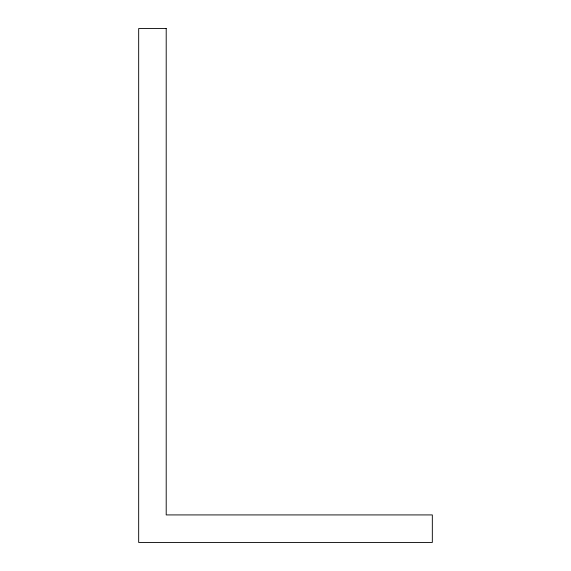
<?xml version="1.0" encoding="UTF-8"?>
<svg xmlns="http://www.w3.org/2000/svg" width="571" height="571" viewBox="0 0 571 571"><rect width="100%" height="100%" fill="white"/><g stroke="black" fill="none" stroke-linecap="round" stroke-linejoin="round"><path stroke-width="0.86" d="M166.204 28.55L138.674 28.55L138.674 542.45L432.326 542.45L432.326 514.921L166.204 514.921L166.204 28.55"/></g></svg>
